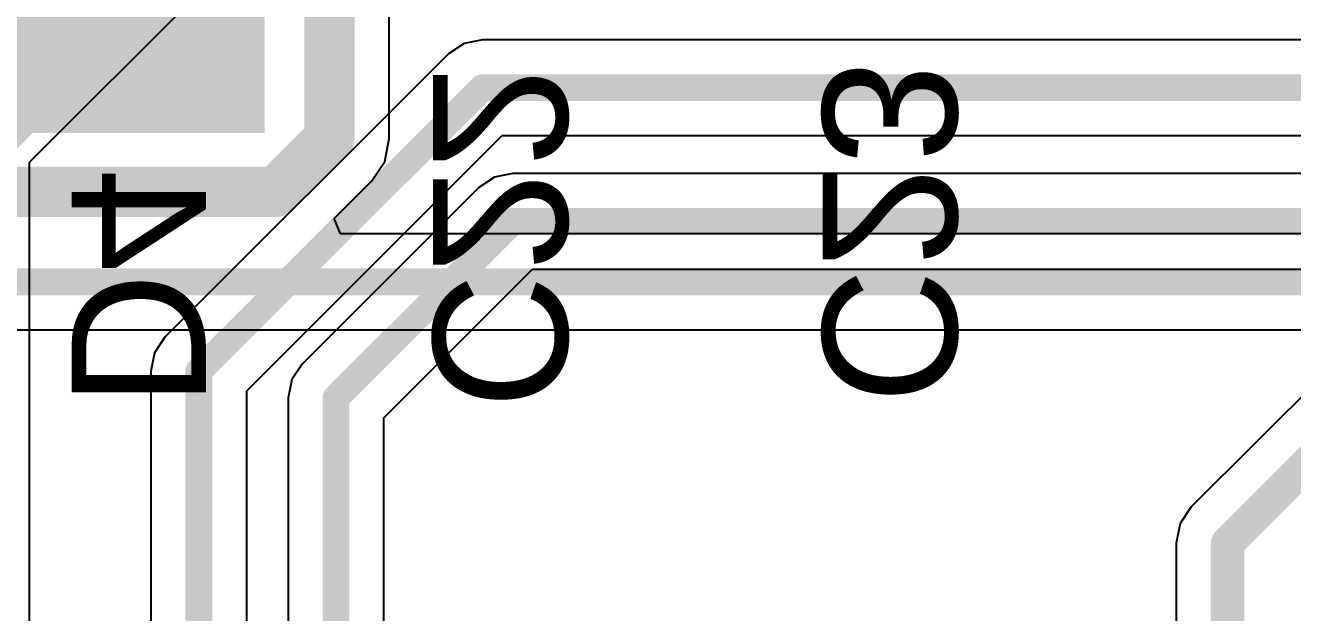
# Model space of a CAD drawing. Header units: inches. Extents: x -2.7 to 10.9, y -2.9 to 7.4.
# Drawn here: x -1.7048 to -1.3272, y 1.6746 to 1.8497 of the extents above; entities that cross this region are included whole.
import ezdxf

# ---------------------------------------------------------------- set-up
doc = ezdxf.new("R2010")
doc.units = ezdxf.units.IN
doc.header["$MEASUREMENT"] = 0
for name, color, linetype in [('Board Outline', 216, 'Continuous'), ('Bottom Layer', 5, 'Continuous'), ('Bottom Overlay', 54, 'Continuous'), ('Bottom Paste', 16, 'Continuous'), ('Bottom Solder', 6, 'Continuous'), ('Top Layer', 1, 'Continuous')]:
    doc.layers.add(name, color=color, linetype=linetype)
doc.styles.add('Arial', font='', dxfattribs={"height": 0.2})
doc.styles.get('Arial').set_extended_font_data('Arial')

# ---------------------------------------------------------------- blocks, each defined once
blk = doc.blocks.new('SMA_B_266')
at = {"layer": 'Bottom Layer'}
for points in [[(-0.12795, 0.03346), (-0.02953, 0.03346), (-0.02953, -0.03346), (-0.12795, -0.03346)], [(0.02953, 0.03346), (0.12795, 0.03346), (0.12795, -0.03346), (0.02953, -0.03346)]]:
    blk.add_hatch(color=5, dxfattribs=at).paths.add_polyline_path(points)
at = {"layer": 'Bottom Overlay'}
for points in [[(-0.17499, -0.05597), (-0.12904, -0.05597), (-0.12904, 0.05598), (-0.17499, 0.05598)], [(-0.12991, 0.03637), (-0.10219, 0.03637), (-0.10219, 0.05597), (-0.12991, 0.05597)], [(-0.12991, -0.05599), (-0.10219, -0.05599), (-0.10219, -0.03639), (-0.12991, -0.03639)]]:
    blk.add_hatch(color=54, dxfattribs=at).paths.add_polyline_path(points)
at = {"layer": 'Bottom Paste'}
for points in [[(-0.12795, 0.03346), (-0.02953, 0.03346), (-0.02953, -0.03346), (-0.12795, -0.03346)], [(0.02953, 0.03346), (0.12795, 0.03346), (0.12795, -0.03346), (0.02953, -0.03346)]]:
    blk.add_hatch(color=16, dxfattribs=at).paths.add_polyline_path(points)
at = {"layer": 'Bottom Solder'}
for points in [[(-0.13195, 0.03746), (-0.02553, 0.03746), (-0.02553, -0.03746), (-0.13195, -0.03746)], [(0.02553, 0.03746), (0.13195, 0.03746), (0.13195, -0.03746), (0.02553, -0.03746)]]:
    blk.add_hatch(color=6, dxfattribs=at).paths.add_polyline_path(points)
at = {"layer": 'Bottom Overlay'}
for points in [[(0.08115, 0.05345, 0.005, 0.005, 0), (-0.10465, 0.05345, 0.005, 0.005, 0)], [(0.08115, 0.03985, 0.005, 0.005, 0), (0.08115, 0.05345, 0.005, 0.005, 0)], [(0.08115, -0.05345, 0.005, 0.005, 0), (0.08115, -0.03985, 0.005, 0.005, 0)], [(0.08115, -0.05345, 0.005, 0.005, 0), (-0.10465, -0.05345, 0.005, 0.005, 0)]]:
    blk.add_lwpolyline(points, format="xyseb", dxfattribs=at)
for points in [[(-0.1059, 0.05345, 0.0025, 0.0025, 1), (-0.1034, 0.05345, 0.0025, 0.0025, 1)], [(0.0799, 0.05345, 0.0025, 0.0025, 1), (0.0824, 0.05345, 0.0025, 0.0025, 1)], [(0.0799, 0.05345, 0.0025, 0.0025, 1), (0.0824, 0.05345, 0.0025, 0.0025, 1)], [(0.0799, 0.03985, 0.0025, 0.0025, 1), (0.0824, 0.03985, 0.0025, 0.0025, 1)], [(0.0799, -0.03985, 0.0025, 0.0025, 1), (0.0824, -0.03985, 0.0025, 0.0025, 1)], [(-0.1059, -0.05345, 0.0025, 0.0025, 1), (-0.1034, -0.05345, 0.0025, 0.0025, 1)], [(0.0799, -0.05345, 0.0025, 0.0025, 1), (0.0824, -0.05345, 0.0025, 0.0025, 1)], [(0.0799, -0.05345, 0.0025, 0.0025, 1), (0.0824, -0.05345, 0.0025, 0.0025, 1)]]:
    blk.add_lwpolyline(points, format="xyseb", close=True, dxfattribs=at)

msp = doc.modelspace()

# ---------------------------------------------------------------- hatches: boundary and pattern name
at = {"layer": 'Bottom Layer'}
msp.add_hatch(color=5, dxfattribs=at).paths.add_polyline_path([(-1.80493, 1.82157), (-1.63754, 1.82157), (-1.63754, 1.92), (-1.80493, 1.92)])
at = {"layer": 'Top Layer'}
msp.add_hatch(color=1, dxfattribs=at).paths.add_polyline_path([(-1.72587, 1.79432), (-1.3381, 2.1821), (-1.37404, 2.21804), (-1.76181, 1.83026)])

# ---------------------------------------------------------------- linework, layer by layer
at = {"layer": 'Board Outline'}
msp.add_lwpolyline([(-2.49969, 1.37795, 0.005, 0.005, -0.740599), (2.8433, 0.25075, 0.005, 0.005, 0)], format="xyseb", dxfattribs=at)
at = {"layer": 'Bottom Layer'}
for p, q in [((-1.59639, 1.81595), (-1.59639, 1.97364)), ((-1.59774, 1.80912), (-1.59639, 1.81595)), ((-1.60161, 1.80333), (-1.59774, 1.80912)), ((-1.61281, 1.79213), (-1.60161, 1.80333)), ((-1.60161, 1.80333), (-1.60161, 1.80333)), ((-1.6109, 1.78751), (-1.61281, 1.79213)), ((-1.22368, 1.78751), (-1.6109, 1.78751)), ((-1.77658, 1.75896), (-1.31161, 1.75896)), ((-1.30954, 1.75396), (-1.3574, 1.7061)), ((-1.3574, 1.7061), (-1.36072, 1.70114)), ((-1.36072, 1.70114), (-1.36188, 1.69529)), ((-1.36188, 1.69529), (-1.36188, 1.43788))]:
    msp.add_line(p, q, dxfattribs=at)
for points in [[(-1.61423, 1.81595, 0.015, 0.015, 0), (-1.61423, 2.02495, 0.015, 0.015, 0)], [(-1.63011, 1.80007, 0.015, 0.015, 0), (-1.61423, 1.81595, 0.015, 0.015, 0)], [(-1.93273, 1.80007, 0.015, 0.015, 0), (-1.63011, 1.80007, 0.015, 0.015, 0)], [(-2.11681, 1.77324, 0.008, 0.008, 0), (-1.13079, 1.77324, 0.008, 0.008, 0)], [(-1.34659, 1.69529, 0.01, 0.01, 0), (-1.2969, 1.74497, 0.01, 0.01, 0)], [(-1.34659, 1.42826, 0.01, 0.01, 0), (-1.34659, 1.69529, 0.01, 0.01, 0)]]:
    msp.add_lwpolyline(points, format="xyseb", dxfattribs=at)
for points in [[(-1.61798, 1.81595, 0.0075, 0.0075, 1), (-1.61048, 1.81595, 0.0075, 0.0075, 1)], [(-1.61798, 1.81595, 0.0075, 0.0075, 1), (-1.61048, 1.81595, 0.0075, 0.0075, 1)], [(-1.63386, 1.80007, 0.0075, 0.0075, 1), (-1.62636, 1.80007, 0.0075, 0.0075, 1)], [(-1.63386, 1.80007, 0.0075, 0.0075, 1), (-1.62636, 1.80007, 0.0075, 0.0075, 1)], [(-1.34909, 1.69529, 0.005, 0.005, 1), (-1.34409, 1.69529, 0.005, 0.005, 1)], [(-1.34909, 1.69529, 0.005, 0.005, 1), (-1.34409, 1.69529, 0.005, 0.005, 1)]]:
    msp.add_lwpolyline(points, format="xyseb", close=True, dxfattribs=at)
at = {"layer": 'Top Layer'}
for p, q in [((-1.70359, 1.80895), (-1.33427, 2.17827)), ((-1.5741, 1.84431), (-1.57873, 1.84121)), ((-1.56864, 1.84539), (-1.5741, 1.84431)), ((-1.21551, 1.84539), (-1.56864, 1.84539)), ((-1.56864, 1.84539), (-1.56864, 1.84539)), ((-1.57873, 1.84121), (-1.66323, 1.75672)), ((-1.57873, 1.84121), (-1.57873, 1.84121)), ((-1.63886, 1.74071), (-1.56273, 1.81685)), ((-1.56273, 1.81685), (-1.22368, 1.81685)), ((-1.70359, 1.45766), (-1.70359, 1.80895)), ((-1.55959, 1.80555), (-1.56506, 1.80446)), ((-1.22368, 1.80555), (-1.55959, 1.80555)), ((-1.55959, 1.80555), (-1.55959, 1.80555)), ((-1.56969, 1.80136), (-1.62235, 1.7487)), ((-1.56506, 1.80446), (-1.56969, 1.80136)), ((-1.56969, 1.80136), (-1.56969, 1.80136)), ((-1.59799, 1.73269), (-1.55368, 1.777)), ((-1.55368, 1.777), (-1.22368, 1.777)), ((-1.66323, 1.75672), (-1.66632, 1.75208)), ((-1.66632, 1.75208), (-1.66741, 1.74662)), ((-1.62235, 1.7487), (-1.62545, 1.74407)), ((-1.66741, 1.74662), (-1.66741, 1.74662)), ((-1.66741, 1.74662), (-1.66741, 1.48041)), ((-1.62545, 1.74407), (-1.62653, 1.73861)), ((-1.63886, 1.48632), (-1.63886, 1.74071)), ((-1.62653, 1.73861), (-1.62653, 1.73861)), ((-1.62653, 1.73861), (-1.62653, 1.61324)), ((-1.59799, 1.61916), (-1.59799, 1.73269))]:
    msp.add_line(p, q, dxfattribs=at)
for points in [[(-1.65314, 1.74662, 0.008, 0.008, 0), (-1.56864, 1.83112, 0.008, 0.008, 0)], [(-1.56864, 1.83112, 0.008, 0.008, 0), (-1.21098, 1.83112, 0.008, 0.008, 0)], [(-1.61226, 1.73861, 0.008, 0.008, 0), (-1.55959, 1.79127, 0.008, 0.008, 0)], [(-1.55959, 1.79127, 0.008, 0.008, 0), (-1.20027, 1.79127, 0.008, 0.008, 0)], [(-1.65314, 1.48041, 0.008, 0.008, 0), (-1.65314, 1.74662, 0.008, 0.008, 0)], [(-1.61226, 1.61324, 0.008, 0.008, 0), (-1.61226, 1.73861, 0.008, 0.008, 0)]]:
    msp.add_lwpolyline(points, format="xyseb", dxfattribs=at)
for points in [[(-1.57064, 1.83112, 0.004, 0.004, 1), (-1.56664, 1.83112, 0.004, 0.004, 1)], [(-1.57064, 1.83112, 0.004, 0.004, 1), (-1.56664, 1.83112, 0.004, 0.004, 1)], [(-1.56159, 1.79127, 0.004, 0.004, 1), (-1.55759, 1.79127, 0.004, 0.004, 1)], [(-1.56159, 1.79127, 0.004, 0.004, 1), (-1.55759, 1.79127, 0.004, 0.004, 1)], [(-1.65514, 1.74662, 0.004, 0.004, 1), (-1.65114, 1.74662, 0.004, 0.004, 1)], [(-1.65514, 1.74662, 0.004, 0.004, 1), (-1.65114, 1.74662, 0.004, 0.004, 1)], [(-1.61426, 1.73861, 0.004, 0.004, 1), (-1.61026, 1.73861, 0.004, 0.004, 1)], [(-1.61426, 1.73861, 0.004, 0.004, 1), (-1.61026, 1.73861, 0.004, 0.004, 1)]]:
    msp.add_lwpolyline(points, format="xyseb", close=True, dxfattribs=at)

# ---------------------------------------------------------------- block references
at = {"rotation": 270}
msp.add_blockref('SMA_B_266', (-1.671, 1.94953), dxfattribs=at)

# ---------------------------------------------------------------- texts
at = {"layer": 'Bottom Overlay', "style": 'Arial', "text_generation_flag": 2}
for s, p in [('C23', (-1.46726, 1.73676)), ('C22', (-1.58332, 1.73523)), ('D4', (-1.69099, 1.73568))]:
    msp.add_text(s, height=0.04, rotation=270, dxfattribs=at).set_placement(p)

doc.saveas('drawing.dxf')
